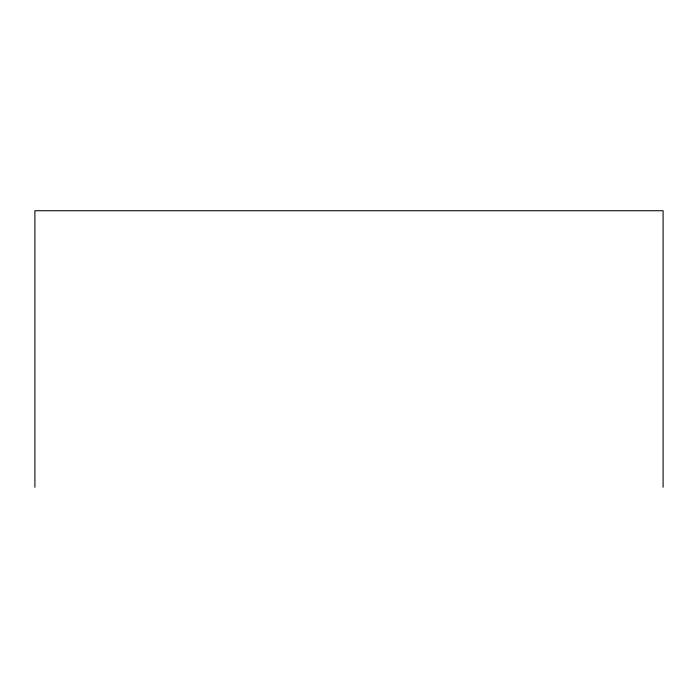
<?xml version="1.0" encoding="UTF-8"?>
<svg xmlns="http://www.w3.org/2000/svg" width="698" height="698" viewBox="0 0 698 698"><rect width="100%" height="100%" fill="white"/><g stroke="black" fill="none" stroke-linecap="round" stroke-linejoin="round"><path stroke-width="1.05" d="M663.1 487.265L663.1 210.735L34.9 210.735L34.9 487.265"/></g></svg>
